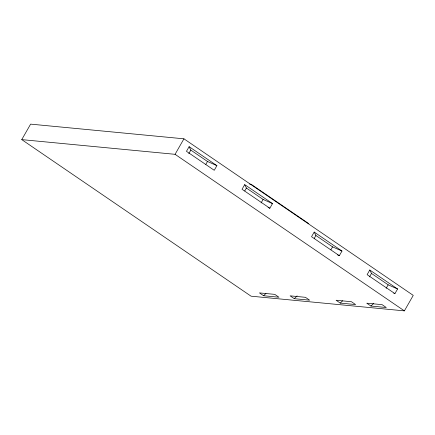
<?xml version="1.0" encoding="UTF-8"?>
<svg xmlns="http://www.w3.org/2000/svg" width="435" height="435" viewBox="0 0 435 435"><rect width="100%" height="100%" fill="white"/><g stroke="black" fill="none" stroke-linecap="round" stroke-linejoin="round"><path stroke-width="0.65" d="M21.75 139.619L30.624 124.127L183.94 138.819L413.25 295.381L404.376 310.873L251.06 296.181L21.75 139.619L175.066 154.316L404.376 310.873M175.066 154.316L183.94 138.819M189.116 146.666L186.452 151.315L214.248 170.292L216.907 165.643L189.116 146.666L190.818 150.091L207.495 161.477L216.907 165.643M188.823 153.577L190.818 150.091M205.831 164.381L207.495 161.477M244.704 184.619L242.039 189.268L269.836 208.245L272.5 203.596L244.704 184.619L246.411 188.045L263.088 199.431L272.5 203.596M244.747 190.949L246.411 188.045M261.092 202.917L263.088 199.431M314.19 232.062L311.531 236.705L339.327 255.682L341.986 251.038L314.19 232.062L315.897 235.487L332.574 246.873L341.986 251.038M314.233 238.391L315.897 235.487M330.91 249.777L332.574 246.873M369.783 270.015L367.118 274.659L394.915 293.636L397.579 288.987L369.783 270.015L371.49 273.441L388.167 284.827L397.579 288.987M369.494 276.926L371.49 273.441M386.171 288.313L388.167 284.827M263.615 295.751L278.944 297.219L274.779 294.375L259.445 292.902L263.615 295.751L265.964 293.407M294.277 298.687L309.606 300.161L305.435 297.312L290.107 295.844L294.277 298.687L297.1 295.882M340.268 303.097L355.602 304.565L351.431 301.721L336.103 300.253L340.268 303.097L342.622 300.759M370.935 306.039L386.264 307.507L382.093 304.658L366.765 303.19L370.935 306.039L373.757 303.228M249.521 184.043L251.343 184.424L308.834 223.672M268.074 207.462L269.836 208.245M337.56 254.905L339.327 255.682M393.74 293.119L394.915 293.636"/></g></svg>
